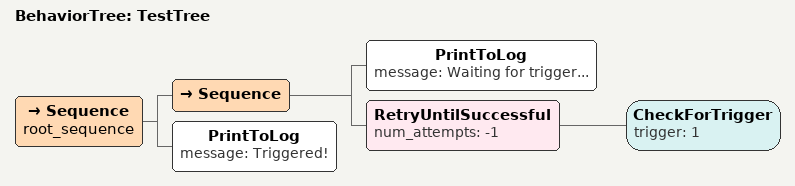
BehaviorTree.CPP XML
<?xml version="1.0" encoding="UTF-8"?>
<root BTCPP_format="4">
  <BehaviorTree ID="TestTree">
    <Sequence name="root_sequence">
      <Sequence>
        <PrintToLog message="Waiting for trigger..."/>
        <RetryUntilSuccessful num_attempts="-1">
          <CheckForTrigger trigger="1"/>
        </RetryUntilSuccessful>
      </Sequence>
      <PrintToLog message="Triggered!"/>
    </Sequence>
  </BehaviorTree>

</root>
